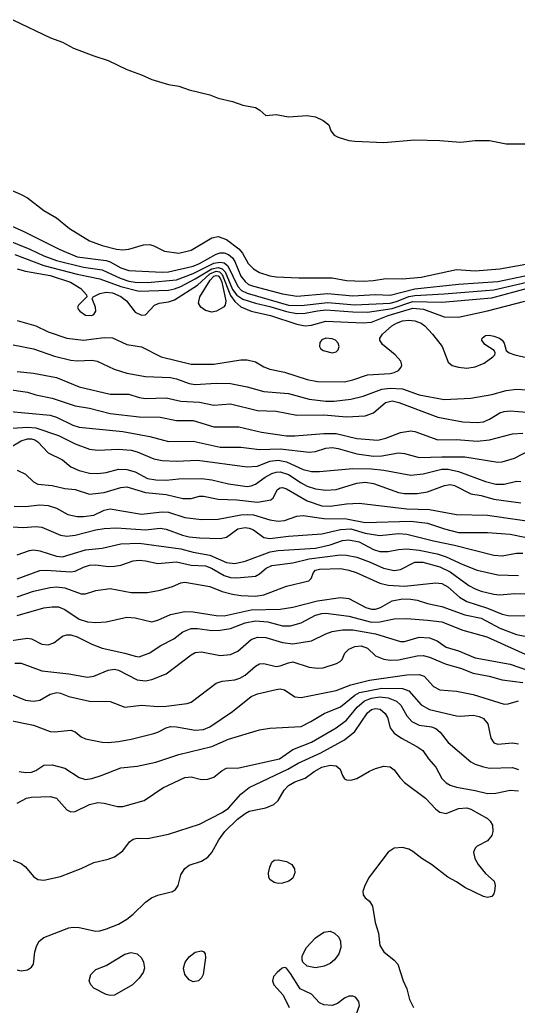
# Model space of a CAD drawing. Extents: x 474277 to 475042, y 254928 to 255625.
# Drawn here: x 474377.33 to 474395.77, y 255284.58 to 255321.08 of the extents above; entities that cross this region are included whole.
import ezdxf

# ---------------------------------------------------------------- set-up
doc = ezdxf.new("R2010")
doc.units = 0
doc.header["$MEASUREMENT"] = 0
doc.layers.add('BaseMapV2_DTM_export_MonNov09090547073261 — entities', color=1, linetype='CONTINUOUS')

msp = doc.modelspace()

# ---------------------------------------------------------------- linework, layer by layer
at = {"layer": 'BaseMapV2_DTM_export_MonNov09090547073261 — entities', "color": 15, "linetype": 'Continuous', "true_color": 0xb7484b}
for points in [[(474377.076, 255321.076, 86.5), (474378.467, 255320.411, 86.5), (474378.916, 255320.248, 86.5), (474379.323, 255320.027, 86.5), (474380.066, 255319.739, 86.5), (474380.603, 255319.57, 86.5), (474381.293, 255319.235, 86.5), (474381.83, 255319.04, 86.5), (474382.213, 255318.859, 86.5), (474382.827, 255318.683, 86.5), (474383.21, 255318.617, 86.5), (474383.594, 255318.48, 86.5), (474384.36, 255318.293, 86.5), (474384.667, 255318.171, 86.5), (474385.204, 255318.047, 86.5), (474385.587, 255317.92, 86.5), (474386.047, 255317.824, 86.5), (474386.211, 255317.727, 86.5), (474386.431, 255317.531, 86.5), (474386.814, 255317.576, 86.5), (474387.274, 255317.489, 86.5), (474387.964, 255317.53, 86.5), (474388.271, 255317.482, 86.5), (474388.555, 255317.344, 86.5), (474388.758, 255317.19, 86.5), (474388.836, 255316.96, 86.5), (474388.965, 255316.807, 86.5), (474389.11, 255316.73, 86.5), (474389.498, 255316.614, 86.5), (474389.728, 255316.579, 86.5), (474390.801, 255316.534, 86.5), (474391.951, 255316.629, 86.5), (474392.871, 255316.603, 86.5), (474393.638, 255316.542, 86.5), (474394.175, 255316.604, 86.5), (474394.712, 255316.604, 86.5), (474395.325, 255316.485, 86.5), (474396.015, 255316.487, 86.5)], [(474375.926, 255315.24, 86.75), (474377.383, 255314.612, 86.75), (474377.613, 255314.485, 86.75), (474378.226, 255314.02, 86.75), (474378.686, 255313.752, 86.75), (474379.17, 255313.357, 86.75), (474379.913, 255312.897, 86.75), (474380.373, 255312.724, 86.75), (474380.91, 255312.589, 86.75), (474381.14, 255312.565, 86.75), (474381.37, 255312.59, 86.75), (474381.907, 255312.743, 86.75), (474382.137, 255312.755, 86.75), (474382.29, 255312.71, 86.75), (474382.68, 255312.513, 86.75), (474383.21, 255312.436, 86.75), (474383.67, 255312.553, 86.75), (474384.437, 255313.006, 86.75), (474384.667, 255313.06, 86.75), (474384.974, 255312.946, 86.75), (474385.434, 255312.602, 86.75), (474385.574, 255312.437, 86.75), (474385.777, 255312.053, 86.75), (474385.971, 255311.859, 86.75), (474386.201, 255311.729, 86.75), (474386.584, 255311.595, 86.75), (474386.814, 255311.56, 86.75), (474387.657, 255311.525, 86.75), (474388.884, 255311.524, 86.75), (474389.421, 255311.434, 86.75), (474390.034, 255311.409, 86.75), (474390.418, 255311.428, 86.75), (474390.878, 255311.502, 86.75), (474391.491, 255311.485, 86.75), (474392.181, 255311.556, 86.75), (474393.485, 255311.83, 86.75), (474394.175, 255311.791, 86.75), (474395.095, 255311.856, 86.75), (474396.322, 255312.08, 86.75)], [(474376.616, 255313.618, 87), (474377.459, 255313.252, 87), (474378.79, 255312.59, 87), (474379.453, 255312.306, 87), (474380.526, 255312.168, 87), (474380.68, 255312.114, 87), (474381.063, 255311.898, 87), (474381.37, 255311.802, 87), (474382.597, 255311.732, 87), (474382.827, 255311.752, 87), (474383.747, 255311.954, 87), (474383.985, 255312.053, 87), (474384.59, 255312.406, 87), (474384.744, 255312.456, 87), (474384.897, 255312.456, 87), (474385.05, 255312.394, 87), (474385.204, 255312.262, 87), (474385.286, 255312.13, 87), (474385.511, 255311.593, 87), (474385.664, 255311.386, 87), (474385.793, 255311.286, 87), (474385.971, 255311.214, 87), (474387.044, 255310.931, 87), (474387.581, 255310.852, 87), (474388.731, 255310.946, 87), (474389.651, 255310.862, 87), (474390.494, 255310.905, 87), (474391.031, 255310.887, 87), (474391.951, 255311.121, 87), (474393.561, 255311.295, 87), (474395.018, 255311.391, 87), (474396.245, 255311.653, 87)], [(474376.386, 255313.121, 87.25), (474377.703, 255312.59, 87.25), (474378.226, 255312.337, 87.25), (474378.686, 255312.172, 87.25), (474379.683, 255311.916, 87.25), (474380.373, 255311.829, 87.25), (474381.042, 255311.516, 87.25), (474381.37, 255311.399, 87.25), (474381.6, 255311.362, 87.25), (474382.06, 255311.36, 87.25), (474383.133, 255311.458, 87.25), (474383.747, 255311.685, 87.25), (474384.514, 255312.071, 87.25), (474384.744, 255312.11, 87.25), (474384.897, 255312.076, 87.25), (474385.03, 255311.976, 87.25), (474385.396, 255311.21, 87.25), (474385.536, 255311.056, 87.25), (474385.74, 255310.955, 87.25), (474387.274, 255310.52, 87.25), (474387.734, 255310.508, 87.25), (474388.731, 255310.616, 87.25), (474389.728, 255310.526, 87.25), (474391.031, 255310.592, 87.25), (474391.261, 255310.651, 87.25), (474391.721, 255310.832, 87.25), (474391.951, 255310.879, 87.25), (474393.025, 255310.934, 87.25), (474394.865, 255311.089, 87.25), (474396.245, 255311.407, 87.25)], [(474377.153, 255312.387, 87.5), (474378.226, 255311.989, 87.5), (474379.453, 255311.657, 87.5), (474380.296, 255311.485, 87.5), (474381.063, 255311.205, 87.5), (474381.753, 255311.029, 87.5), (474382.827, 255311.071, 87.5), (474383.057, 255311.118, 87.5), (474383.287, 255311.208, 87.5), (474383.824, 255311.492, 87.5), (474384.437, 255311.865, 87.5), (474384.667, 255311.912, 87.5), (474384.82, 255311.855, 87.5), (474384.927, 255311.746, 87.5), (474385.204, 255311.092, 87.5), (474385.357, 255310.888, 87.5), (474385.587, 255310.739, 87.5), (474386.047, 255310.586, 87.5), (474386.584, 255310.463, 87.5), (474387.197, 255310.277, 87.5), (474387.581, 255310.203, 87.5), (474387.887, 255310.216, 87.5), (474388.347, 255310.311, 87.5), (474388.654, 255310.341, 87.5), (474389.651, 255310.267, 87.5), (474390.188, 255310.263, 87.5), (474391.108, 255310.397, 87.5), (474391.875, 255310.651, 87.5), (474392.948, 255310.625, 87.5), (474394.788, 255310.788, 87.5), (474396.168, 255311.155, 87.5)], [(474377.229, 255311.854, 87.75), (474377.536, 255311.774, 87.75), (474378.456, 255311.615, 87.75), (474379.206, 255311.363, 87.75), (474379.584, 255311.133, 87.75), (474379.803, 255310.903, 87.75), (474379.81, 255310.826, 87.75), (474379.5, 255310.52, 87.75), (474379.468, 255310.443, 87.75), (474379.486, 255310.366, 87.75), (474379.548, 255310.29, 87.75), (474379.76, 255310.152, 87.75), (474379.99, 255310.131, 87.75), (474380.066, 255310.172, 87.75), (474380.14, 255310.29, 87.75), (474380.128, 255310.443, 87.75), (474380.009, 255310.75, 87.75), (474380.042, 255310.826, 87.75), (474380.296, 255310.953, 87.75), (474380.526, 255311.002, 87.75), (474380.757, 255310.97, 87.75), (474381.063, 255310.841, 87.75), (474381.274, 255310.673, 87.75), (474381.6, 255310.258, 87.75), (474381.83, 255310.141, 87.75), (474381.983, 255310.163, 87.75), (474382.32, 255310.52, 87.75), (474382.484, 255310.596, 87.75), (474382.827, 255310.64, 87.75), (474383.057, 255310.709, 87.75), (474383.9, 255311.262, 87.75), (474384.36, 255311.673, 87.75), (474384.59, 255311.774, 87.75), (474384.716, 255311.746, 87.75), (474384.82, 255311.656, 87.75), (474385.127, 255310.869, 87.75), (474385.28, 255310.648, 87.75), (474385.51, 255310.46, 87.75), (474385.894, 255310.289, 87.75), (474386.605, 255310.136, 87.75), (474387.581, 255309.813, 87.75), (474387.887, 255309.755, 87.75), (474388.117, 255309.78, 87.75), (474388.654, 255309.92, 87.75), (474390.034, 255309.866, 87.75), (474390.341, 255309.886, 87.75), (474390.955, 255310.136, 87.75), (474391.875, 255310.404, 87.75), (474392.261, 255310.366, 87.75), (474393.025, 255310.08, 87.75), (474393.561, 255310.073, 87.75), (474394.635, 255310.306, 87.75), (474396.015, 255310.669, 87.75)], [(474384.606, 255310.29, 88), (474384.437, 255310.255, 88), (474384.207, 255310.316, 88), (474384.026, 255310.443, 88), (474383.939, 255310.596, 88), (474383.997, 255310.826, 88), (474384.375, 255311.44, 88), (474384.511, 255311.593, 88), (474384.59, 255311.613, 88), (474384.667, 255311.595, 88), (474384.741, 255311.516, 88), (474384.807, 255311.363, 88), (474384.952, 255310.673, 88), (474384.924, 255310.52, 88), (474384.871, 255310.443, 88), (474384.606, 255310.29, 88)], [(474377.229, 255309.954, 88), (474377.92, 255309.749, 88), (474378.38, 255309.527, 88), (474379.07, 255309.291, 88), (474379.683, 255309.223, 88), (474380.45, 255309.315, 88), (474380.757, 255309.308, 88), (474381.293, 255309.064, 88), (474381.83, 255308.978, 88), (474382.566, 255308.603, 88), (474383.67, 255308.338, 88), (474384.514, 255308.333, 88), (474385.51, 255308.493, 88), (474385.74, 255308.497, 88), (474386.047, 255308.415, 88), (474386.354, 255308.239, 88), (474386.584, 255308.145, 88), (474387.121, 255308.034, 88), (474387.964, 255307.771, 88), (474388.347, 255307.697, 88), (474389.344, 255307.683, 88), (474389.651, 255307.755, 88), (474390.188, 255307.943, 88), (474391.031, 255307.991, 88), (474391.184, 255308.022, 88), (474391.338, 255308.101, 88), (474391.44, 255308.219, 88), (474391.461, 255308.296, 88), (474391.423, 255308.449, 88), (474391.219, 255308.679, 88), (474390.75, 255309.063, 88), (474390.648, 255309.215, 88), (474390.652, 255309.293, 88), (474390.752, 255309.446, 88), (474391.094, 255309.753, 88), (474391.261, 255309.853, 88), (474391.491, 255309.936, 88), (474391.721, 255309.963, 88), (474391.951, 255309.933, 88), (474392.181, 255309.845, 88), (474392.314, 255309.753, 88), (474392.603, 255309.446, 88), (474392.954, 255308.986, 88), (474393.178, 255308.408, 88), (474393.331, 255308.285, 88), (474393.565, 255308.219, 88), (474393.868, 255308.187, 88), (474394.175, 255308.232, 88), (474394.505, 255308.373, 88), (474394.836, 255308.603, 88), (474394.9, 255308.679, 88), (474394.918, 255308.756, 88), (474394.879, 255308.833, 88), (474394.532, 255309.063, 88), (474394.43, 255309.216, 88), (474394.442, 255309.293, 88), (474394.558, 255309.388, 88), (474394.712, 255309.403, 88), (474394.865, 255309.374, 88), (474395.075, 255309.293, 88), (474395.182, 255309.216, 88), (474395.248, 255309.112, 88), (474395.328, 255308.833, 88), (474395.43, 255308.756, 88), (474395.65, 255308.679, 88), (474396.398, 255308.508, 88)], [(474389.038, 255308.789, 87.75), (474389.114, 255308.862, 87.75), (474389.147, 255308.986, 87.75), (474389.114, 255309.112, 87.75), (474389.013, 255309.216, 87.75), (474388.884, 255309.268, 87.75), (474388.654, 255309.292, 87.75), (474388.501, 255309.235, 87.75), (474388.428, 255309.139, 87.75), (474388.417, 255308.986, 87.75), (474388.457, 255308.909, 87.75), (474388.56, 255308.833, 87.75), (474388.884, 255308.757, 87.75), (474389.038, 255308.789, 87.75)], [(474376.651, 255309.139, 88.25), (474377.843, 255308.904, 88.25), (474378.61, 255308.633, 88.25), (474379.223, 255308.483, 88.25), (474379.453, 255308.46, 88.25), (474379.99, 255308.483, 88.25), (474380.198, 255308.449, 88.25), (474380.816, 255308.143, 88.25), (474381.293, 255307.994, 88.25), (474381.983, 255307.882, 88.25), (474382.903, 255307.84, 88.25), (474383.133, 255307.787, 88.25), (474383.594, 255307.622, 88.25), (474383.824, 255307.579, 88.25), (474384.59, 255307.631, 88.25), (474385.127, 255307.623, 88.25), (474385.74, 255307.499, 88.25), (474386.354, 255307.32, 88.25), (474387.274, 255307.249, 88.25), (474388.041, 255307.037, 88.25), (474388.654, 255306.965, 88.25), (474388.961, 255306.968, 88.25), (474389.574, 255307.041, 88.25), (474390.034, 255307.154, 88.25), (474390.724, 255307.41, 88.25), (474391.031, 255307.45, 88.25), (474391.491, 255307.424, 88.25), (474392.105, 255307.195, 88.25), (474393.025, 255307.024, 88.25), (474394.022, 255307.072, 88.25), (474394.788, 255307.213, 88.25), (474395.325, 255307.363, 88.25), (474395.708, 255307.41, 88.25), (474396.092, 255307.378, 88.25)], [(474377.229, 255308.058, 88.5), (474377.843, 255308.003, 88.5), (474378.686, 255307.845, 88.5), (474379.53, 255307.492, 88.5), (474380.68, 255307.228, 88.5), (474381.37, 255307.222, 88.5), (474381.753, 255307.105, 88.5), (474381.983, 255307.068, 88.5), (474382.75, 255307.083, 88.5), (474383.287, 255306.959, 88.5), (474383.977, 255306.928, 88.5), (474384.514, 255306.818, 88.5), (474385.127, 255306.863, 88.5), (474386.124, 255306.62, 88.5), (474386.814, 255306.593, 88.5), (474387.581, 255306.451, 88.5), (474388.577, 255306.457, 88.5), (474389.421, 255306.386, 88.5), (474390.111, 255306.419, 88.5), (474390.412, 255306.532, 88.5), (474390.856, 255306.916, 88.5), (474391.108, 255306.98, 88.5), (474391.357, 255306.916, 88.5), (474392.795, 255306.369, 88.5), (474393.715, 255306.196, 88.5), (474394.252, 255306.173, 88.5), (474394.482, 255306.199, 88.5), (474394.712, 255306.293, 88.5), (474395.095, 255306.535, 88.5), (474395.248, 255306.586, 88.5), (474395.478, 255306.612, 88.5), (474396.092, 255306.553, 88.5)], [(474376.156, 255307.511, 88.75), (474377.613, 255307.295, 88.75), (474377.92, 255307.197, 88.75), (474378.533, 255307.079, 88.75), (474379.376, 255306.79, 88.75), (474379.913, 255306.706, 88.75), (474380.68, 255306.502, 88.75), (474381.753, 255306.384, 88.75), (474382.52, 255306.377, 88.75), (474383.133, 255306.252, 88.75), (474383.747, 255306.253, 88.75), (474384.514, 255306.012, 88.75), (474385.434, 255306.014, 88.75), (474386.277, 255305.816, 88.75), (474387.197, 255305.682, 88.75), (474387.504, 255305.678, 88.75), (474388.577, 255305.765, 88.75), (474389.038, 255305.763, 88.75), (474389.804, 255305.589, 88.75), (474390.571, 255305.526, 88.75), (474390.878, 255305.597, 88.75), (474391.415, 255305.809, 88.75), (474391.798, 255305.863, 88.75), (474391.951, 255305.836, 88.75), (474392.795, 255305.539, 88.75), (474393.485, 255305.55, 88.75), (474394.252, 255305.479, 88.75), (474394.712, 255305.53, 88.75), (474395.555, 255305.755, 88.75), (474395.938, 255305.78, 88.75)], [(474376.846, 255306.597, 89), (474378.456, 255306.452, 89), (474378.686, 255306.373, 89), (474379.294, 255306.072, 89), (474379.53, 255306.005, 89), (474381.14, 255305.845, 89), (474382.137, 255305.651, 89), (474382.827, 255305.471, 89), (474383.747, 255305.489, 89), (474384.744, 255305.262, 89), (474385.51, 255305.264, 89), (474386.201, 255305.18, 89), (474386.967, 255305.202, 89), (474388.041, 255305.075, 89), (474388.271, 255305.108, 89), (474388.654, 255305.226, 89), (474388.884, 255305.246, 89), (474389.114, 255305.213, 89), (474389.804, 255305.021, 89), (474390.418, 255304.928, 89), (474390.724, 255304.942, 89), (474391.338, 255305.056, 89), (474391.568, 255305.027, 89), (474392.105, 255304.874, 89), (474392.948, 255304.909, 89), (474393.791, 255304.904, 89), (474395.018, 255304.709, 89), (474395.172, 255304.72, 89), (474395.632, 255304.855, 89), (474396.245, 255305.177, 89)], [(474376.463, 255305.931, 89.25), (474377.613, 255306.004, 89.25), (474377.92, 255305.98, 89.25), (474378.763, 255305.699, 89.25), (474379.376, 255305.391, 89.25), (474379.913, 255305.193, 89.25), (474380.22, 255305.154, 89.25), (474380.987, 255305.193, 89.25), (474381.447, 255305.152, 89.25), (474381.677, 255305.089, 89.25), (474382.29, 255304.836, 89.25), (474382.597, 255304.772, 89.25), (474383.133, 255304.742, 89.25), (474383.9, 255304.782, 89.25), (474385.74, 255304.53, 89.25), (474386.124, 255304.559, 89.25), (474386.584, 255304.741, 89.25), (474386.891, 255304.78, 89.25), (474387.197, 255304.719, 89.25), (474387.811, 255304.44, 89.25), (474388.117, 255304.362, 89.25), (474388.424, 255304.359, 89.25), (474389.651, 255304.467, 89.25), (474390.341, 255304.463, 89.25), (474390.801, 255304.411, 89.25), (474391.798, 255304.223, 89.25), (474392.258, 255304.275, 89.25), (474392.948, 255304.447, 89.25), (474393.178, 255304.451, 89.25), (474393.561, 255304.361, 89.25), (474394.558, 255303.994, 89.25), (474394.942, 255303.895, 89.25), (474395.248, 255303.889, 89.25), (474395.708, 255303.999, 89.25), (474395.862, 255303.995, 89.25)], [(474376.923, 255305.226, 89.5), (474377.383, 255305.496, 89.5), (474377.613, 255305.567, 89.5), (474377.766, 255305.575, 89.5), (474377.893, 255305.536, 89.5), (474377.996, 255305.463, 89.5), (474378.38, 255305.053, 89.5), (474378.916, 255304.791, 89.5), (474379.221, 255304.539, 89.5), (474379.53, 255304.394, 89.5), (474379.913, 255304.304, 89.5), (474380.22, 255304.285, 89.5), (474380.526, 255304.326, 89.5), (474380.987, 255304.447, 89.5), (474381.293, 255304.436, 89.5), (474381.6, 255304.355, 89.5), (474382.06, 255304.109, 89.5), (474382.367, 255304.053, 89.5), (474382.75, 255304.041, 89.5), (474383.21, 255304.092, 89.5), (474384.054, 255304.107, 89.5), (474384.437, 255304.053, 89.5), (474385.05, 255303.909, 89.5), (474385.74, 255303.81, 89.5), (474385.894, 255303.833, 89.5), (474386.047, 255303.897, 89.5), (474386.413, 255304.156, 89.5), (474386.661, 255304.286, 89.5), (474386.814, 255304.335, 89.5), (474386.967, 255304.345, 89.5), (474387.274, 255304.251, 89.5), (474387.734, 255303.937, 89.5), (474387.964, 255303.814, 89.5), (474388.271, 255303.719, 89.5), (474388.654, 255303.672, 89.5), (474389.038, 255303.695, 89.5), (474389.804, 255303.927, 89.5), (474390.111, 255303.968, 89.5), (474390.418, 255303.917, 89.5), (474391.338, 255303.59, 89.5), (474391.568, 255303.554, 89.5), (474392.028, 255303.55, 89.5), (474392.411, 255303.608, 89.5), (474393.037, 255303.849, 89.5), (474393.255, 255303.882, 89.5), (474393.41, 255303.849, 89.5), (474394.022, 255303.54, 89.5), (474394.405, 255303.47, 89.5), (474394.865, 255303.339, 89.5), (474395.862, 255303.202, 89.5)], [(474377.229, 255304.408, 89.75), (474377.536, 255304.265, 89.75), (474377.843, 255303.985, 89.75), (474377.996, 255303.891, 89.75), (474378.533, 255303.85, 89.75), (474378.993, 255303.737, 89.75), (474379.376, 255303.69, 89.75), (474379.913, 255303.521, 89.75), (474380.45, 255303.591, 89.75), (474381.063, 255303.771, 89.75), (474381.293, 255303.79, 89.75), (474381.983, 255303.581, 89.75), (474382.75, 255303.515, 89.75), (474383.364, 255303.362, 89.75), (474383.67, 255303.365, 89.75), (474383.977, 255303.446, 89.75), (474384.13, 255303.455, 89.75), (474384.667, 255303.334, 89.75), (474385.357, 255303.317, 89.75), (474386.124, 255303.233, 89.75), (474386.616, 255303.312, 89.75), (474386.708, 255303.389, 89.75), (474386.867, 255303.695, 89.75), (474386.967, 255303.763, 89.75), (474387.044, 255303.773, 89.75), (474387.197, 255303.721, 89.75), (474387.964, 255303.281, 89.75), (474388.501, 255303.09, 89.75), (474388.808, 255303.08, 89.75), (474389.421, 255303.168, 89.75), (474389.881, 255303.194, 89.75), (474391.645, 255302.982, 89.75), (474392.488, 255302.958, 89.75), (474393.485, 255302.769, 89.75), (474394.635, 255302.751, 89.75), (474396.859, 255302.428, 89.75)], [(474377.119, 255303.082, 90), (474377.536, 255303.066, 90), (474378.073, 255303.129, 90), (474378.38, 255303.107, 90), (474378.686, 255303.005, 90), (474379.105, 255302.775, 90), (474379.453, 255302.692, 90), (474379.683, 255302.692, 90), (474380.066, 255302.752, 90), (474380.45, 255302.937, 90), (474380.68, 255302.985, 90), (474381.83, 255302.781, 90), (474382.597, 255302.865, 90), (474382.827, 255302.858, 90), (474383.44, 255302.659, 90), (474384.054, 255302.585, 90), (474384.667, 255302.595, 90), (474385.51, 255302.757, 90), (474385.74, 255302.775, 90), (474385.971, 255302.756, 90), (474386.584, 255302.57, 90), (474386.891, 255302.527, 90), (474387.121, 255302.555, 90), (474387.581, 255302.71, 90), (474387.811, 255302.738, 90), (474388.577, 255302.618, 90), (474389.421, 255302.615, 90), (474390.111, 255302.475, 90), (474391.798, 255302.523, 90), (474392.411, 255302.445, 90), (474393.041, 255302.239, 90), (474393.561, 255302.108, 90), (474394.635, 255302.104, 90), (474395.478, 255302.041, 90), (474396.552, 255301.821, 90)], [(474376.846, 255302.321, 90.25), (474377.459, 255302.293, 90.25), (474377.92, 255302.328, 90.25), (474378.15, 255302.298, 90.25), (474378.838, 255302.009, 90.25), (474379.07, 255301.965, 90.25), (474379.376, 255302.002, 90.25), (474380.143, 255302.207, 90.25), (474380.45, 255302.249, 90.25), (474380.91, 255302.278, 90.25), (474381.983, 255302.198, 90.25), (474382.52, 255302.266, 90.25), (474382.75, 255302.228, 90.25), (474383.345, 255302.009, 90.25), (474383.594, 255301.95, 90.25), (474383.977, 255301.906, 90.25), (474384.744, 255301.88, 90.25), (474384.974, 255301.937, 90.25), (474385.403, 255302.239, 90.25), (474385.664, 255302.29, 90.25), (474385.817, 255302.27, 90.25), (474385.971, 255302.205, 90.25), (474386.354, 255301.917, 90.25), (474386.584, 255301.887, 90.25), (474387.274, 255301.974, 90.25), (474388.501, 255302.056, 90.25), (474389.191, 255302.219, 90.25), (474389.574, 255302.238, 90.25), (474390.111, 255302.086, 90.25), (474390.648, 255301.99, 90.25), (474391.338, 255302.066, 90.25), (474391.645, 255302.042, 90.25), (474392.641, 255301.792, 90.25), (474393.408, 255301.642, 90.25), (474394.865, 255301.264, 90.25), (474395.172, 255301.244, 90.25), (474395.708, 255301.341, 90.25), (474395.938, 255301.343, 90.25)], [(474377.229, 255301.28, 90.5), (474377.689, 255301.441, 90.5), (474377.843, 255301.461, 90.5), (474378.073, 255301.425, 90.5), (474378.686, 255301.227, 90.5), (474378.916, 255301.208, 90.5), (474379.76, 255301.464, 90.5), (474380.373, 255301.531, 90.5), (474381.063, 255301.686, 90.5), (474381.753, 255301.709, 90.5), (474383.287, 255301.505, 90.5), (474383.747, 255301.374, 90.5), (474384.36, 255301.265, 90.5), (474384.974, 255300.991, 90.5), (474385.28, 255300.953, 90.5), (474385.664, 255301.048, 90.5), (474386.59, 255301.395, 90.5), (474386.891, 255301.438, 90.5), (474388.271, 255301.524, 90.5), (474388.808, 255301.654, 90.5), (474389.268, 255301.805, 90.5), (474389.498, 255301.836, 90.5), (474389.881, 255301.76, 90.5), (474390.418, 255301.482, 90.5), (474390.648, 255301.406, 90.5), (474390.954, 255301.397, 90.5), (474391.338, 255301.482, 90.5), (474391.645, 255301.497, 90.5), (474392.105, 255301.447, 90.5), (474392.777, 255301.318, 90.5), (474393.101, 255301.21, 90.5), (474393.715, 255300.92, 90.5), (474394.252, 255300.707, 90.5), (474395.018, 255300.534, 90.5), (474395.785, 255300.52, 90.5)], [(474377.229, 255300.387, 90.75), (474378.073, 255300.705, 90.75), (474378.303, 255300.717, 90.75), (474379.223, 255300.644, 90.75), (474379.376, 255300.679, 90.75), (474379.683, 255300.825, 90.75), (474379.913, 255300.896, 90.75), (474380.143, 255300.909, 90.75), (474380.603, 255300.852, 90.75), (474380.833, 255300.855, 90.75), (474381.063, 255300.895, 90.75), (474381.523, 255301.055, 90.75), (474381.753, 255301.082, 90.75), (474381.983, 255301.062, 90.75), (474382.443, 255300.953, 90.75), (474383.133, 255301.014, 90.75), (474383.67, 255300.894, 90.75), (474384.207, 255300.87, 90.75), (474384.426, 255300.782, 90.75), (474384.897, 255300.509, 90.75), (474385.127, 255300.446, 90.75), (474385.357, 255300.425, 90.75), (474386.047, 255300.492, 90.75), (474386.201, 255300.572, 90.75), (474386.442, 255300.782, 90.75), (474386.661, 255300.88, 90.75), (474387.427, 255300.983, 90.75), (474388.041, 255301.126, 90.75), (474389.191, 255301.282, 90.75), (474389.421, 255301.272, 90.75), (474389.804, 255301.19, 90.75), (474390.291, 255301.012, 90.75), (474390.78, 255300.782, 90.75), (474391.184, 255300.695, 90.75), (474391.415, 255300.732, 90.75), (474391.951, 255301.008, 90.75), (474392.245, 255301.012, 90.75), (474392.871, 255300.831, 90.75), (474393.255, 255300.655, 90.75), (474393.945, 255300.148, 90.75), (474394.175, 255300.016, 90.75), (474394.405, 255299.929, 90.75), (474394.865, 255299.824, 90.75), (474395.095, 255299.793, 90.75), (474395.632, 255299.845, 90.75), (474396.015, 255299.835, 90.75)], [(474377.229, 255299.725, 91), (474377.843, 255299.93, 91), (474378.456, 255300.067, 91), (474378.686, 255300.09, 91), (474378.993, 255300.054, 91), (474379.606, 255299.837, 91), (474379.76, 255299.841, 91), (474380.143, 255299.961, 91), (474380.68, 255300.036, 91), (474381.447, 255299.889, 91), (474382.06, 255299.881, 91), (474382.52, 255299.971, 91), (474382.98, 255300.107, 91), (474383.287, 255300.24, 91), (474383.44, 255300.269, 91), (474384.36, 255300.107, 91), (474384.82, 255299.924, 91), (474385.204, 255299.824, 91), (474385.51, 255299.778, 91), (474386.047, 255299.755, 91), (474386.354, 255299.798, 91), (474387.197, 255300.125, 91), (474388.023, 255300.322, 91), (474388.11, 255300.398, 91), (474388.192, 255300.628, 91), (474388.271, 255300.713, 91), (474388.424, 255300.747, 91), (474389.191, 255300.771, 91), (474389.498, 255300.717, 91), (474389.775, 255300.628, 91), (474390.648, 255300.235, 91), (474390.954, 255300.158, 91), (474391.568, 255300.12, 91), (474392.718, 255300.245, 91), (474392.948, 255300.223, 91), (474393.169, 255300.092, 91), (474393.593, 255299.708, 91), (474393.864, 255299.555, 91), (474394.635, 255299.311, 91), (474395.172, 255299.088, 91), (474395.402, 255299.03, 91), (474396.092, 255299.018, 91)], [(474377.229, 255299.039, 91.25), (474378.226, 255299.322, 91.25), (474378.533, 255299.36, 91.25), (474378.763, 255299.351, 91.25), (474378.993, 255299.262, 91.25), (474379.53, 255298.894, 91.25), (474379.836, 255298.805, 91.25), (474380.143, 255298.771, 91.25), (474380.526, 255298.8, 91.25), (474381.293, 255298.97, 91.25), (474381.6, 255298.942, 91.25), (474382.213, 255298.8, 91.25), (474382.443, 255298.859, 91.25), (474382.903, 255299.068, 91.25), (474383.44, 255299.188, 91.25), (474383.747, 255299.17, 91.25), (474384.59, 255299.035, 91.25), (474384.897, 255299.02, 91.25), (474385.894, 255299.245, 91.25), (474386.967, 255299.267, 91.25), (474387.427, 255299.347, 91.25), (474388.347, 255299.578, 91.25), (474389.191, 255299.695, 91.25), (474389.498, 255299.662, 91.25), (474390.138, 255299.325, 91.25), (474390.341, 255299.271, 91.25), (474390.494, 255299.273, 91.25), (474390.675, 255299.325, 91.25), (474391.108, 255299.574, 91.25), (474391.491, 255299.645, 91.25), (474391.798, 255299.644, 91.25), (474392.028, 255299.607, 91.25), (474392.411, 255299.473, 91.25), (474392.948, 255299.365, 91.25), (474393.791, 255299.056, 91.25), (474394.405, 255298.933, 91.25), (474395.095, 255298.569, 91.25), (474395.708, 255298.335, 91.25), (474396.782, 255298.121, 91.25)], [(474376.846, 255298.085, 91.5), (474377.613, 255298.2, 91.5), (474377.766, 255298.169, 91.5), (474378.15, 255297.974, 91.5), (474378.38, 255297.945, 91.5), (474378.593, 255298.021, 91.5), (474378.916, 255298.272, 91.5), (474379.07, 255298.316, 91.5), (474379.223, 255298.313, 91.5), (474379.453, 255298.245, 91.5), (474379.99, 255297.975, 91.5), (474380.373, 255297.825, 91.5), (474381.217, 255297.645, 91.5), (474381.6, 255297.524, 91.5), (474381.753, 255297.51, 91.5), (474382.137, 255297.658, 91.5), (474382.52, 255297.908, 91.5), (474383.025, 255298.175, 91.5), (474383.364, 255298.426, 91.5), (474383.67, 255298.549, 91.5), (474383.9, 255298.559, 91.5), (474384.437, 255298.482, 91.5), (474384.744, 255298.49, 91.5), (474385.127, 255298.551, 91.5), (474385.664, 255298.76, 91.5), (474386.047, 255298.833, 91.5), (474386.507, 255298.8, 91.5), (474387.044, 255298.658, 91.5), (474387.351, 255298.657, 91.5), (474387.734, 255298.763, 91.5), (474388.271, 255299.043, 91.5), (474388.501, 255299.109, 91.5), (474388.654, 255299.119, 91.5), (474389.498, 255299.008, 91.5), (474390.341, 255298.786, 91.5), (474390.648, 255298.806, 91.5), (474391.184, 255298.91, 91.5), (474391.645, 255298.919, 91.5), (474392.411, 255298.866, 91.5), (474392.948, 255298.795, 91.5), (474393.715, 255298.497, 91.5), (474394.605, 255298.251, 91.5), (474396.168, 255297.539, 91.5)], [(474377.153, 255297.268, 91.75), (474377.383, 255297.274, 91.75), (474378.15, 255296.989, 91.75), (474379.146, 255296.874, 91.75), (474379.836, 255296.756, 91.75), (474380.066, 255296.784, 91.75), (474380.603, 255297.008, 91.75), (474380.833, 255297.048, 91.75), (474380.987, 255297.013, 91.75), (474381.677, 255296.651, 91.75), (474381.983, 255296.619, 91.75), (474382.213, 255296.661, 91.75), (474382.75, 255296.872, 91.75), (474383.67, 255297.581, 91.75), (474383.824, 255297.665, 91.75), (474384.054, 255297.693, 91.75), (474384.744, 255297.559, 91.75), (474385.127, 255297.586, 91.75), (474385.395, 255297.715, 91.75), (474385.894, 255298.141, 91.75), (474386.124, 255298.234, 91.75), (474386.431, 255298.225, 91.75), (474387.044, 255298.038, 91.75), (474387.427, 255297.989, 91.75), (474388.117, 255298.095, 91.75), (474388.654, 255298.362, 91.75), (474388.884, 255298.442, 91.75), (474389.268, 255298.501, 91.75), (474389.651, 255298.505, 91.75), (474390.494, 255298.362, 91.75), (474391.415, 255298.073, 91.75), (474391.568, 255298.072, 91.75), (474392.105, 255298.228, 91.75), (474392.488, 255298.206, 91.75), (474392.776, 255298.098, 91.75), (474393.106, 255297.868, 91.75), (474393.561, 255297.727, 91.75), (474394.175, 255297.469, 91.75), (474395.478, 255297.238, 91.75), (474396.398, 255296.912, 91.75)], [(474376.999, 255296.126, 92), (474377.536, 255295.905, 92), (474377.843, 255295.862, 92), (474378.073, 255295.901, 92), (474378.456, 255296.128, 92), (474378.707, 255296.181, 92), (474378.84, 255296.159, 92), (474379.146, 255296.041, 92), (474379.913, 255295.867, 92), (474380.68, 255295.853, 92), (474381.217, 255295.641, 92), (474381.83, 255295.722, 92), (474382.443, 255295.663, 92), (474382.75, 255295.676, 92), (474383.517, 255295.782, 92), (474383.67, 255295.83, 92), (474384.59, 255296.534, 92), (474384.82, 255296.611, 92), (474385.28, 255296.657, 92), (474385.475, 255296.718, 92), (474385.664, 255296.828, 92), (474386.047, 255297.159, 92), (474386.201, 255297.243, 92), (474386.354, 255297.26, 92), (474386.814, 255297.149, 92), (474386.967, 255297.17, 92), (474387.274, 255297.289, 92), (474387.427, 255297.317, 92), (474388.041, 255297.124, 92), (474388.347, 255297.089, 92), (474388.555, 255297.101, 92), (474389.045, 255297.255, 92), (474389.185, 255297.331, 92), (474389.251, 255297.408, 92), (474389.35, 255297.638, 92), (474389.498, 255297.793, 92), (474389.728, 255297.89, 92), (474389.958, 255297.909, 92), (474390.188, 255297.831, 92), (474390.494, 255297.547, 92), (474390.801, 255297.419, 92), (474391.031, 255297.384, 92), (474391.338, 255297.394, 92), (474392.028, 255297.545, 92), (474392.258, 255297.554, 92), (474392.488, 255297.488, 92), (474393.101, 255297.234, 92), (474393.638, 255297.086, 92), (474394.098, 255296.905, 92), (474394.689, 255296.795, 92), (474395.172, 255296.649, 92), (474395.938, 255296.552, 92)], [(474376.923, 255295.159, 92.25), (474377.843, 255294.978, 92.25), (474378.456, 255294.737, 92.25), (474378.61, 255294.726, 92.25), (474379.223, 255294.792, 92.25), (474379.376, 255294.734, 92.25), (474379.606, 255294.551, 92.25), (474379.76, 255294.476, 92.25), (474380.373, 255294.352, 92.25), (474380.603, 255294.34, 92.25), (474380.987, 255294.376, 92.25), (474381.447, 255294.462, 92.25), (474382.29, 255294.666, 92.25), (474382.443, 255294.716, 92.25), (474382.75, 255294.88, 92.25), (474382.903, 255294.922, 92.25), (474383.133, 255294.912, 92.25), (474383.824, 255294.786, 92.25), (474384.13, 255294.811, 92.25), (474384.36, 255294.918, 92.25), (474385.204, 255295.479, 92.25), (474385.894, 255296.032, 92.25), (474386.124, 255296.132, 92.25), (474386.814, 255296.301, 92.25), (474386.967, 255296.319, 92.25), (474387.121, 255296.285, 92.25), (474387.504, 255296.029, 92.25), (474387.734, 255295.996, 92.25), (474389.038, 255296.256, 92.25), (474389.574, 255296.471, 92.25), (474390.264, 255296.64, 92.25), (474391.645, 255296.844, 92.25), (474392.105, 255296.857, 92.25), (474392.291, 255296.795, 92.25), (474392.641, 255296.413, 92.25), (474392.871, 255296.289, 92.25), (474393.485, 255296.235, 92.25), (474394.098, 255296.108, 92.25), (474395.248, 255295.755, 92.25), (474395.402, 255295.768, 92.25), (474395.785, 255295.882, 92.25)], [(474377.306, 255293.266, 92.5), (474377.536, 255293.228, 92.5), (474377.766, 255293.243, 92.5), (474377.92, 255293.296, 92.5), (474378.226, 255293.492, 92.5), (474378.533, 255293.511, 92.5), (474378.993, 255293.385, 92.5), (474379.53, 255293.04, 92.5), (474379.76, 255292.968, 92.5), (474379.99, 255293.003, 92.5), (474380.338, 255293.114, 92.5), (474381.063, 255293.402, 92.5), (474381.677, 255293.458, 92.5), (474382.367, 255293.605, 92.5), (474383.21, 255293.891, 92.5), (474384.437, 255294.193, 92.5), (474385.05, 255294.453, 92.5), (474386.201, 255294.805, 92.5), (474386.584, 255294.863, 92.5), (474387.734, 255294.93, 92.5), (474388.098, 255295.108, 92.5), (474388.59, 255295.414, 92.5), (474389.191, 255295.659, 92.5), (474389.728, 255296.089, 92.5), (474389.899, 255296.181, 92.5), (474390.724, 255296.341, 92.5), (474391.491, 255296.328, 92.5), (474391.721, 255296.242, 92.5), (474392.181, 255295.727, 92.5), (474392.488, 255295.554, 92.5), (474393.485, 255295.319, 92.5), (474393.638, 255295.304, 92.5), (474394.098, 255295.341, 92.5), (474394.328, 255295.293, 92.5), (474394.482, 255295.222, 92.5), (474394.65, 255295.031, 92.5), (474394.756, 255294.494, 92.5), (474394.865, 255294.32, 92.5), (474395.018, 255294.27, 92.5), (474395.555, 255294.321, 92.5), (474395.785, 255294.286, 92.5)], [(474377.229, 255292.089, 92.75), (474377.584, 255292.271, 92.75), (474377.766, 255292.315, 92.75), (474378.456, 255292.342, 92.75), (474378.692, 255292.271, 92.75), (474379.07, 255291.843, 92.75), (474379.223, 255291.767, 92.75), (474379.376, 255291.78, 92.75), (474379.913, 255292.039, 92.75), (474380.22, 255292.113, 92.75), (474380.45, 255292.089, 92.75), (474380.951, 255291.964, 92.75), (474381.14, 255291.967, 92.75), (474381.926, 255292.194, 92.75), (474382.625, 255292.654, 92.75), (474383.44, 255293.041, 92.75), (474383.67, 255293.063, 92.75), (474384.054, 255292.968, 92.75), (474384.284, 255292.974, 92.75), (474384.514, 255293.059, 92.75), (474384.82, 255293.305, 92.75), (474384.974, 255293.38, 92.75), (474385.434, 255293.404, 92.75), (474386.943, 255293.728, 92.75), (474387.427, 255294.075, 92.75), (474388.117, 255294.343, 92.75), (474389.038, 255294.876, 92.75), (474389.421, 255295.165, 92.75), (474389.814, 255295.644, 92.75), (474390.082, 255295.874, 92.75), (474390.341, 255295.973, 92.75), (474390.648, 255296.022, 92.75), (474390.954, 255295.993, 92.75), (474391.261, 255295.867, 92.75), (474391.423, 255295.721, 92.75), (474391.645, 255295.317, 92.75), (474391.84, 255295.108, 92.75), (474392.105, 255294.98, 92.75), (474392.565, 255294.91, 92.75), (474392.718, 255294.857, 92.75), (474392.881, 255294.724, 92.75), (474393.178, 255294.333, 92.75), (474394.022, 255293.617, 92.75), (474394.175, 255293.532, 92.75), (474394.482, 255293.433, 92.75), (474394.712, 255293.391, 92.75), (474395.555, 255293.407, 92.75), (474395.785, 255293.337, 92.75)], [(474376.616, 255290.168, 93), (474377.383, 255289.855, 93), (474377.536, 255289.732, 93), (474377.843, 255289.375, 93), (474377.996, 255289.265, 93), (474378.226, 255289.242, 93), (474378.84, 255289.383, 93), (474379.606, 255289.669, 93), (474380.069, 255289.894, 93), (474380.603, 255290.018, 93), (474380.833, 255290.109, 93), (474381.14, 255290.327, 93), (474381.395, 255290.66, 93), (474381.523, 255290.762, 93), (474381.677, 255290.802, 93), (474382.06, 255290.784, 93), (474382.827, 255290.942, 93), (474383.977, 255291.31, 93), (474384.82, 255291.74, 93), (474385.05, 255291.902, 93), (474385.505, 255292.424, 93), (474385.817, 255292.671, 93), (474387.242, 255293.344, 93), (474387.632, 255293.574, 93), (474388.469, 255293.958, 93), (474389.344, 255294.43, 93), (474389.728, 255294.739, 93), (474390.188, 255295.43, 93), (474390.341, 255295.554, 93), (474390.494, 255295.596, 93), (474390.657, 255295.568, 93), (474390.848, 255295.414, 93), (474390.929, 255295.261, 93), (474391.036, 255294.878, 93), (474391.184, 255294.685, 93), (474391.446, 255294.494, 93), (474392.016, 255294.188, 93), (474392.236, 255294.034, 93), (474392.452, 255293.728, 93), (474392.718, 255293.427, 93), (474392.948, 255292.998, 93), (474393.101, 255292.848, 93), (474393.255, 255292.758, 93), (474393.485, 255292.684, 93), (474394.175, 255292.564, 93), (474394.635, 255292.444, 93), (474394.942, 255292.455, 93), (474395.478, 255292.576, 93), (474395.785, 255292.553, 93)], [(474377.229, 255285.929, 93.25), (474377.383, 255285.891, 93.25), (474377.613, 255285.922, 93.25), (474377.766, 255286.024, 93.25), (474377.838, 255286.137, 93.25), (474377.892, 255286.597, 93.25), (474377.957, 255286.827, 93.25), (474378.053, 255286.98, 93.25), (474378.226, 255287.117, 93.25), (474379.146, 255287.475, 93.25), (474379.3, 255287.509, 93.25), (474379.53, 255287.495, 93.25), (474380.143, 255287.353, 93.25), (474380.296, 255287.367, 93.25), (474380.533, 255287.44, 93.25), (474380.987, 255287.616, 93.25), (474381.293, 255287.799, 93.25), (474381.523, 255287.979, 93.25), (474381.983, 255288.432, 93.25), (474382.205, 255288.59, 93.25), (474382.443, 255288.69, 93.25), (474382.98, 255288.82, 93.25), (474383.087, 255288.897, 93.25), (474383.195, 255289.05, 93.25), (474383.29, 255289.434, 93.25), (474383.44, 255289.668, 93.25), (474383.594, 255289.794, 93.25), (474384.054, 255289.942, 93.25), (474384.284, 255290.094, 93.25), (474384.437, 255290.268, 93.25), (474384.692, 255290.737, 93.25), (474384.911, 255291.044, 93.25), (474385.387, 255291.504, 93.25), (474385.664, 255291.714, 93.25), (474385.817, 255291.79, 93.25), (474386.431, 255291.92, 93.25), (474386.733, 255292.041, 93.25), (474386.892, 255292.194, 93.25), (474387.114, 255292.577, 93.25), (474387.274, 255292.749, 93.25), (474387.504, 255292.879, 93.25), (474387.887, 255293.013, 93.25), (474388.225, 255293.267, 93.25), (474388.509, 255293.421, 93.25), (474388.808, 255293.492, 93.25), (474389.038, 255293.472, 93.25), (474389.188, 255293.344, 93.25), (474389.269, 255293.114, 93.25), (474389.344, 255292.995, 93.25), (474389.421, 255292.951, 93.25), (474389.574, 255292.936, 93.25), (474389.804, 255293.003, 93.25), (474390.264, 255293.274, 93.25), (474390.494, 255293.372, 93.25), (474390.801, 255293.457, 93.25), (474391.031, 255293.44, 93.25), (474391.184, 255293.328, 93.25), (474391.394, 255293.037, 93.25), (474391.568, 255292.857, 93.25), (474392.335, 255292.279, 93.25), (474392.718, 255291.866, 93.25), (474392.871, 255291.762, 93.25), (474393.101, 255291.715, 93.25), (474393.561, 255291.891, 93.25), (474393.868, 255291.915, 93.25), (474394.022, 255291.869, 93.25), (474394.635, 255291.524, 93.25), (474394.735, 255291.427, 93.25), (474394.813, 255291.274, 93.25), (474394.828, 255291.044, 93.25), (474394.792, 255290.891, 93.25), (474394.635, 255290.7, 93.25), (474394.252, 255290.506, 93.25), (474394.175, 255290.428, 93.25), (474394.118, 255290.277, 93.25), (474394.167, 255290.047, 93.25), (474394.29, 255289.817, 93.25), (474394.558, 255289.489, 93.25), (474394.886, 255289.204, 93.25), (474394.916, 255289.05, 93.25), (474394.893, 255288.82, 93.25), (474394.865, 255288.731, 93.25), (474394.788, 255288.643, 93.25), (474394.635, 255288.606, 93.25), (474394.482, 255288.642, 93.25), (474393.791, 255288.965, 93.25), (474393.485, 255289.184, 93.25), (474393.166, 255289.357, 93.25), (474392.565, 255289.827, 93.25), (474392.205, 255290.047, 93.25), (474391.875, 255290.302, 93.25), (474391.721, 255290.388, 93.25), (474391.491, 255290.445, 93.25), (474391.184, 255290.427, 93.25), (474390.954, 255290.281, 93.25), (474390.256, 255289.357, 93.25), (474390.091, 255289.05, 93.25), (474390.027, 255288.82, 93.25), (474390.034, 255288.695, 93.25), (474390.103, 255288.59, 93.25), (474390.264, 255288.467, 93.25), (474390.383, 255288.284, 93.25), (474390.481, 255287.67, 93.25), (474390.602, 255287.287, 93.25), (474390.648, 255286.827, 93.25), (474390.797, 255286.597, 93.25), (474391.184, 255286.286, 93.25), (474391.313, 255286.137, 93.25), (474391.508, 255285.523, 93.25), (474391.655, 255285.216, 93.25), (474391.743, 255284.833, 93.25), (474391.891, 255284.526, 93.25)], [(474387.052, 255289.127, 93.5), (474386.891, 255289.121, 93.5), (474386.737, 255289.162, 93.5), (474386.584, 255289.262, 93.5), (474386.539, 255289.357, 93.5), (474386.536, 255289.51, 93.5), (474386.584, 255289.723, 93.5), (474386.661, 255289.908, 93.5), (474386.737, 255289.979, 93.5), (474386.891, 255289.998, 93.5), (474387.197, 255289.928, 93.5), (474387.389, 255289.817, 93.5), (474387.491, 255289.664, 93.5), (474387.505, 255289.51, 93.5), (474387.427, 255289.315, 93.5), (474387.29, 255289.204, 93.5), (474387.052, 255289.127, 93.5)], [(474388.593, 255286.06, 93.5), (474388.271, 255286.004, 93.5), (474387.964, 255286.059, 93.5), (474387.798, 255286.213, 93.5), (474387.771, 255286.29, 93.5), (474387.775, 255286.443, 93.5), (474387.941, 255286.75, 93.5), (474388.271, 255287.104, 93.5), (474388.577, 255287.315, 93.5), (474388.808, 255287.35, 93.5), (474388.97, 255287.287, 93.5), (474389.138, 255287.133, 93.5), (474389.201, 255286.98, 93.5), (474389.206, 255286.75, 93.5), (474389.137, 255286.52, 93.5), (474388.972, 255286.29, 93.5), (474388.808, 255286.156, 93.5), (474388.593, 255286.06, 93.5)], [(474380.836, 255284.986, 93.5), (474380.68, 255284.971, 93.5), (474380.526, 255285.01, 93.5), (474380.066, 255285.25, 93.5), (474379.957, 255285.37, 93.5), (474379.901, 255285.523, 93.5), (474379.955, 255285.753, 93.5), (474380.143, 255285.935, 93.5), (474380.526, 255286.086, 93.5), (474381.217, 255286.507, 93.5), (474381.447, 255286.565, 93.5), (474381.677, 255286.516, 93.5), (474381.83, 255286.367, 93.5), (474381.909, 255286.213, 93.5), (474381.943, 255285.983, 93.5), (474381.901, 255285.83, 93.5), (474381.753, 255285.62, 93.5), (474381.5, 255285.37, 93.5), (474380.836, 255284.986, 93.5)], [(474383.943, 255285.523, 93.5), (474383.747, 255285.482, 93.5), (474383.594, 255285.561, 93.5), (474383.434, 255285.753, 93.5), (474383.382, 255285.983, 93.5), (474383.45, 255286.213, 93.5), (474383.594, 255286.411, 93.5), (474383.824, 255286.584, 93.5), (474384.054, 255286.634, 93.5), (474384.14, 255286.597, 93.5), (474384.194, 255286.52, 93.5), (474384.207, 255286.367, 93.5), (474384.116, 255285.753, 93.5), (474384.054, 255285.631, 93.5), (474383.943, 255285.523, 93.5)], [(474389.681, 255283.99, 93.25), (474389.897, 255284.603, 93.25), (474389.875, 255284.756, 93.25), (474389.746, 255284.91, 93.25), (474389.651, 255284.95, 93.25), (474389.498, 255284.948, 93.25), (474389.344, 255284.875, 93.25), (474389.08, 255284.68, 93.25), (474388.884, 255284.606, 93.25), (474388.577, 255284.636, 93.25), (474388.424, 255284.708, 93.25), (474388.117, 255285.024, 93.25), (474387.707, 255285.216, 93.25), (474387.351, 255285.789, 93.25), (474387.197, 255285.981, 93.25), (474387.121, 255286.008, 93.25), (474387.033, 255285.983, 93.25), (474386.848, 255285.83, 93.25), (474386.721, 255285.677, 93.25), (474386.681, 255285.523, 93.25), (474386.735, 255285.37, 93.25), (474387.08, 255284.986, 93.25), (474387.302, 255284.526, 93.25)]]:
    msp.add_polyline3d(points, dxfattribs=at)

doc.saveas('drawing.dxf')
